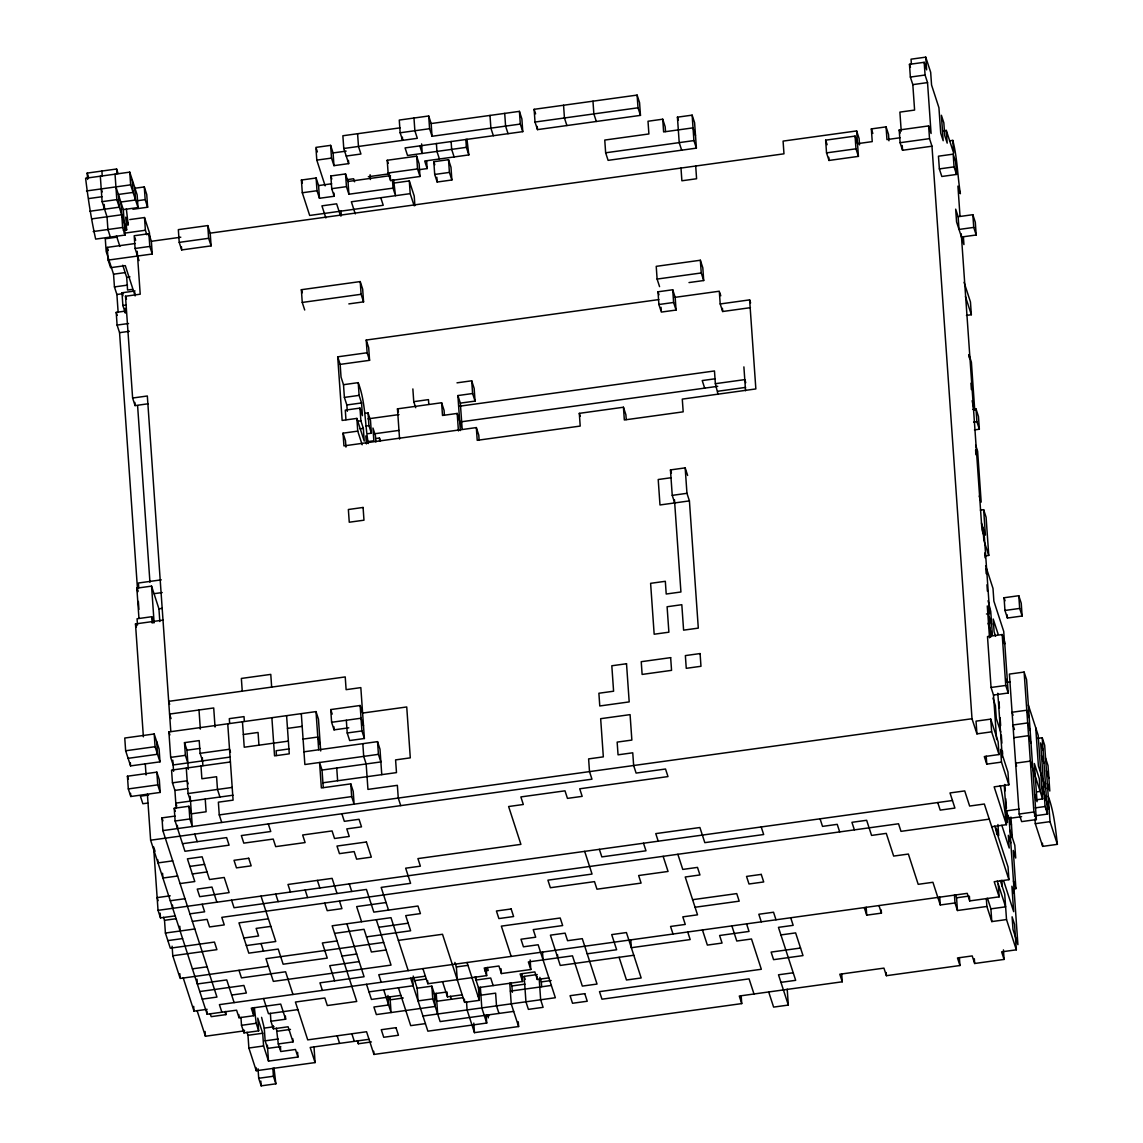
<?xml version="1.0" encoding="UTF-8"?>
<svg xmlns="http://www.w3.org/2000/svg" width="1143" height="1143" viewBox="0 0 1143 1143"><rect width="100%" height="100%" fill="white"/><g stroke="black" fill="none" stroke-linecap="round" stroke-linejoin="round"><path stroke-width="1.5" d="M418.981 169.707L427.153 168.578L424.696 161.02L468.83 154.919L466.373 147.347L407.537 155.477L405.079 147.918L522.765 131.645L520.308 124.073L432.04 136.274L431.154 123.558L428.696 115.986L399.264 120.058L400.15 132.774L402.622 140.346L402.393 137.16M400.093 127.845L342.871 135.76L343.772 148.49L348.686 163.62L333.97 165.649L331.513 158.091L330.627 145.361L315.911 147.39L316.797 160.12L325.155 185.852M431.154 123.558L519.422 111.357L521.88 118.915L522.765 131.645M534.124 109.314L637.108 95.083L639.566 102.656L640.466 115.372L537.481 129.616L535.024 122.044L534.124 109.314L535.61 113.857M87.625 179.437L87.182 173.079L116.6 169.007L118.086 173.55M943.032 130.859L946.304 130.416L947.19 143.132L944.732 135.56L943.847 122.844L941.389 115.272L943.175 140.718L940.718 133.16L938.932 107.713L931.559 85.011L930.673 72.28L925.744 57.15L911.042 59.179L911.371 63.951M400.15 132.774L429.582 128.716L432.04 136.274M123.301 209.598L138.017 207.555L137.131 194.839L129.745 172.136L85.611 178.237C88.04 198.711 91.226 219.027 95.655 239.101L125.087 235.044L123.301 209.598L115.929 186.895M901.227 131.188L899.884 112.114L914.6 110.071L912.814 84.625L910.357 77.067L909.471 64.337L924.187 62.308L926.644 69.866L925.744 57.15M343.772 148.49L417.324 138.317L414.866 130.745L413.98 118.029M535.024 122.044L638.008 107.799L640.466 115.372M330.627 145.361L333.084 152.933L346.158 151.119M86.511 190.952L130.645 184.852L138.017 207.555M910.357 77.067L925.073 75.024L927.53 82.596L931.088 133.488L928.63 125.916L899.212 129.988L900.098 142.704L902.556 150.276L931.974 146.204L972.007 718.733L976.936 733.877L991.638 731.834L999.011 754.537L984.309 756.58L986.766 764.138L1001.482 762.11L1008.855 784.812L994.139 786.841L1006.426 824.675L991.724 826.718M316.797 160.12L331.513 158.091M346.229 156.048L360.945 154.019L358.473 146.447L357.588 133.731M134.488 188.295L144.289 186.938L146.747 194.51L147.633 207.226L132.931 209.255M88.968 198.525L102.041 196.725M665.512 131.545L665.183 126.773L662.726 119.201L648.01 121.244L648.895 133.96L604.761 140.06L605.647 152.791L608.105 160.349L696.387 148.147L694.601 122.701L692.144 115.143L677.428 117.172L679.213 142.618L681.671 150.19M912.814 84.625L927.53 82.596M387.22 160.263L416.652 156.191L419.11 163.763L419.995 176.479L390.577 180.551L388.12 172.979L387.22 160.263L388.206 163.292M100.327 176.208L102.113 201.654L116.815 199.611L126.644 229.886L123.387 230.329M137.003 200.782L145.175 199.654L147.633 207.226M380.776 197.725L383.234 205.283L309.682 215.456L302.295 192.753L301.409 180.037L316.125 177.994L318.583 185.566L319.469 198.282L334.185 196.253L333.956 193.067M334.185 196.253L331.727 188.681L330.841 175.965L345.543 173.936L348.001 181.494L348.901 194.224L393.035 188.124L395.492 195.682L393.621 179.937M433.811 161.72L448.527 159.691L450.985 167.264L451.871 179.98L437.169 182.023L434.711 174.45L433.811 161.72L434.797 164.749M89.854 211.255L119.272 207.183L118.386 194.453L133.102 192.424L132.202 179.708M388.12 172.979L417.538 168.921L419.995 176.479M347.058 179.651L353.601 178.751L354.587 181.78M368.317 176.722L389.563 173.779M318.583 185.566L331.656 183.752M348.001 181.494L390.506 175.622M92.312 218.813L121.73 214.755M302.295 192.753L317.011 190.724L319.469 198.282M331.727 188.681L346.443 186.652L348.901 194.224M434.711 174.45L449.413 172.422L451.871 179.98M605.647 152.791L693.915 140.589L696.387 148.147M129.788 219.57L144.504 217.541L149.419 232.672L149.862 239.03M394.592 182.966L409.308 180.923L414.223 196.067L414.895 205.597M124.944 225.185L128.216 224.728L126.344 208.983M93.197 231.543L122.63 227.471L125.087 235.044M859.55 144.861L859.093 138.503L856.636 130.931L783.084 141.103L783.969 153.819L210.212 233.143L207.755 225.585L178.337 229.643L179.222 242.373L181.68 249.931L211.112 245.874L210.212 233.143M856.636 130.931L858.422 156.377L829.004 160.449L826.532 152.876L825.646 140.16L855.078 136.088L857.536 143.661L872.238 141.618L871.352 128.902L886.068 126.873L888.525 134.431L888.968 140.789M124.144 233.201L145.39 230.257L146.861 234.801M414.137 205.754L410.194 193.653L351.358 201.782L355.287 213.898M116.729 237.187L105.285 238.773L106.17 251.503L113.543 274.191L114.443 286.922L116.9 294.494L118.115 311.982M135.017 243.545L107.228 247.388L108.128 260.104L152.262 254.003L151.362 241.287L148.904 233.715L134.202 235.744L135.088 248.474L137.546 256.032M151.362 241.287L180.794 237.215M900.027 137.774L886.954 139.589L886.068 126.873M135.088 248.474L149.804 246.431L152.262 254.003M179.222 242.373L208.64 238.301L211.112 245.874M826.532 152.876L855.964 148.819L858.422 156.377M900.098 142.704L929.516 138.646L931.974 146.204M949.519 140.846L952.791 140.389C957.363 157.763 957.52 175.993 960.377 193.696L957.92 186.123L960.034 216.341M953.176 154.148L938.46 156.191L939.36 168.907L941.818 176.479L956.52 174.45L955.634 161.72L953.176 154.148L954.062 166.878L956.52 174.45M113.543 274.191L124.987 272.62M122.758 265.219L126.687 277.32L129.959 276.863M939.36 168.907L954.062 166.878M114.443 286.922L127.516 285.107M132.488 289.365L127.573 290.036L126.687 277.32M125.001 308.31L125.33 313.082L122.873 305.51L121.987 292.779L135.06 290.979M116.9 294.494L123.43 293.58M148.161 403.779L135.074 405.594L132.617 398.021L125.501 296.237L140.218 294.208L137.217 251.274M122.873 305.51L126.144 305.052M137.689 591.888L119.558 332.656L117.1 325.083L116.215 312.368L124.387 311.239M304.71 310.01L302.252 302.438L301.366 289.708L360.216 281.578L362.674 289.15L363.56 301.866L348.844 303.895M117.1 325.083L128.545 323.512M302.252 302.438L361.102 294.294L363.56 301.866M119.558 332.656L129.373 331.299M963.378 236.63L963.935 244.588L956.562 221.885L955.677 209.155L958.134 216.727L972.836 214.698L975.308 222.256L976.193 234.987L961.477 237.015M689 282.564L703.702 280.535L702.816 267.805L700.359 260.247L656.225 266.348L657.111 279.063L659.568 286.636M976.193 234.987L973.736 227.414L959.02 229.443L958.134 216.727M657.111 279.063L701.245 272.963L703.702 280.535M658.011 291.794L672.713 289.765L675.17 297.323L676.07 310.053L661.354 312.082L658.897 304.509L658.011 291.794L658.982 294.823M367.117 352.758L337.699 356.83L340.157 364.388L369.575 360.331L367.117 352.758L366.231 340.043L658.825 299.58M675.17 297.323L719.304 291.222L720.204 303.952L722.662 311.51L750.451 307.667M658.897 304.509L673.613 302.481L676.07 310.053M720.204 303.952L749.622 299.88L750.608 302.909M132.617 398.021L147.333 395.992L170.793 731.549M340.157 364.388L341.043 377.119L343.5 384.691L358.216 382.648C365.631 402.15 364.803 423.253 368.26 443.527L365.803 435.954L366.36 443.898M343.5 384.691L344.386 397.407L359.102 395.378L361.559 402.936L362.445 415.666L359.988 408.094L345.286 410.137L345.943 419.667M457 382.834L471.702 380.805L474.159 388.377L475.059 401.093L460.343 403.122L457.886 395.564L472.602 393.521L475.059 401.093M966.449 315.397L971.35 314.725L970.464 301.995L964.063 282.321M344.386 397.407L346.843 404.979L361.559 402.936M412.866 388.934L413.752 401.664L428.468 399.621L428.796 404.393M364.774 413.366L368.046 412.923L370.503 420.481L371.389 433.211L368.132 433.654M399.579 439.069L397.464 408.851L441.612 402.75L444.07 410.323L444.398 415.095M359.988 408.094L360.888 420.824L363.345 428.382L364.231 441.112L356.859 418.409L342.143 420.438L337.699 356.83M367.932 418.867L398.978 414.58M459.472 406.222L714.475 370.961L715.361 383.691L718.047 394.435M357.616 421.267L360.888 420.824M365.66 426.096L368.932 425.639L371.389 433.211M460.343 403.122L462.129 428.568L457.2 413.437L442.498 415.466L441.612 402.75M715.289 378.762L702.216 380.562L704.674 388.134M360.074 428.839L363.345 428.382M479.117 439.926L478.788 435.154L476.331 427.582L343.929 445.884L343.029 433.168L357.745 431.125L362.174 444.756M715.361 383.691L744.779 379.619L745.765 382.648M374.475 433.783L398.993 430.397M461.115 421.81L717.747 386.32M376.176 438.483L379.447 438.026L380.433 441.055M717.818 391.249L745.607 387.406M367.317 441.684L373.847 440.769L372.961 428.054L375.418 435.626L375.861 441.984M476.331 427.582L477.217 440.312L580.201 426.068L579.315 413.352L623.449 407.237L625.907 414.809L626.235 419.581M972.736 409.394L976.008 408.937L978.465 416.509L979.351 429.225L974.45 429.911M973.636 422.11L976.894 421.653L979.351 429.225M674.699 502.92L672.241 495.362L670.455 469.916L685.171 467.873L687.629 475.445M671.284 477.703L658.211 479.517L659.982 504.963L689.415 500.891L698.302 628.121L683.6 630.15L681.814 604.704L667.098 606.747L668.884 632.193L654.167 634.222L650.61 583.33L665.326 581.301L666.212 594.017L680.928 591.988L674.47 499.748M672.241 495.362L686.957 493.319L689.415 500.891M161.306 579.844L138.417 583.001L138.746 587.773M138.96 618.377L136.846 588.159L151.562 586.116L158.934 608.819L159.82 621.549M154.019 593.688L162.192 592.56M158.934 608.819L162.206 608.376M153.733 622.778L151.776 616.72L137.06 618.763L137.503 625.121M143.389 736.835L135.488 623.921L163.278 620.077M980.365 510.135L983.637 509.678L986.095 517.236L988.766 555.412L985.495 555.869M1004.068 597.746L1018.784 595.717L1021.242 603.275L1022.128 616.006L1007.412 618.034L1004.954 610.462L1004.068 597.746L1005.054 600.775M169.578 714.061L213.712 707.96L215.041 727.048M1004.954 610.462L1019.67 608.433L1022.128 616.006M986.466 613.991L989.738 613.548L984.394 537.21L981.937 529.638L961.263 233.829M154.191 733.977L124.758 738.035L125.644 750.765L130.573 765.896L159.991 761.838L159.106 749.108L154.191 733.977L155.077 746.693L159.991 761.838M230.343 757.037L173.136 764.953L170.678 757.38L168.893 731.934L316.011 711.603L318.468 719.176L320.697 750.98M348.786 727.82L334.07 729.863L331.613 722.29L330.727 709.574L360.145 705.502L362.602 713.061L406.737 706.96L410.294 757.852L395.592 759.895L396.478 772.611L322.926 782.784M125.644 750.765L155.077 746.693M187.838 762.924L185.38 755.352L184.494 742.636L199.211 740.593L200.096 753.323L202.554 760.881M243.345 734.492L258.061 732.463L258.947 745.179M287.479 728.391L302.195 726.362M331.613 722.29L361.031 718.218L363.503 725.791M993.51 695.044L1008.212 693.001L1004.654 642.109L1002.197 634.551L987.495 636.58L991.052 687.472L993.51 695.044L996.625 739.564M128.102 758.338L157.534 754.266L156.648 741.536M184.494 742.636L186.952 750.194L200.039 748.394M170.678 757.38L185.38 755.352M200.096 753.323L229.529 749.251L230.5 752.28M288.365 741.121L244.231 747.222L242.459 721.776M303.081 739.078L317.797 737.049L320.254 744.607M347.215 732.977L361.931 730.948L364.388 738.507L349.672 740.55L347.215 732.977L346.329 720.261M289.193 748.908L276.12 750.722L276.449 755.48M127.43 776.211L156.848 772.139L159.306 779.712L160.206 792.428L130.773 796.5L128.316 788.927L127.43 776.211L128.416 779.24M230.415 761.967L171.564 770.111L172.45 782.826L174.908 790.399L176.136 807.887M303.967 751.808L377.533 741.636L379.99 749.208L381.762 774.654M128.316 788.927L157.748 784.87L160.206 792.428M172.45 782.826L187.166 780.798L188.152 783.827M350.772 783.869L351.658 796.6L354.116 804.158L353.23 791.442L350.772 783.869L321.354 787.941L319.569 762.495L322.026 770.053L380.876 761.924L378.419 754.351L304.867 764.524L301.295 713.632M1024.114 672.055L1009.398 674.084L1019.185 814.03L1021.642 821.603L1036.358 819.574L1026.571 679.614L1024.114 672.055L1033.901 812.001L1036.358 819.574M174.908 790.399L187.995 788.584M148.576 795.042L140.403 796.171L142.861 803.729L147.761 803.058M186.28 768.082L188.052 793.528L232.186 787.413M1006.954 682.328L1010.226 681.871M991.052 687.472L1005.754 685.443L1008.212 693.001M233.015 795.214L175.808 803.115L176.779 806.144M182.494 843.705L226.628 837.605L229.086 845.163L184.952 851.264L175.122 821.003L174.236 808.272L188.952 806.244L191.41 813.816L206.111 811.773L205.226 799.057M202.24 999.111L216.956 997.082L162.863 830.604L161.977 817.874L175.05 816.073M175.122 821.003L189.838 818.96L192.295 826.532L190.181 796.314M227.743 723.805L233.086 800.143L218.37 802.172L219.256 814.902L351.658 796.6M162.863 830.604L972.007 718.733M999.011 754.537L998.125 741.821L990.752 719.118L976.036 721.147L976.936 733.877M147.39 794.085L150.619 840.205L591.974 779.183L589.502 771.625L588.616 758.895L603.333 756.866L600.661 718.69L630.079 714.632L631.865 740.078L617.149 742.107L618.049 754.823L632.751 752.794L633.651 765.524L636.108 773.082L665.526 769.01L667.983 776.583L579.715 788.784L582.173 796.357L567.457 798.385L564.999 790.827L520.865 796.928L523.323 804.486L508.621 806.529L520.908 844.363L417.924 858.593L420.381 866.165L405.665 868.194L410.594 883.325L381.162 887.397L388.534 910.099M1013.855 737.692L1028.557 735.663L1031.029 743.236M1037.315 738.421L1042.216 737.735L1044.673 745.307L1050.017 821.646L1057.389 844.348L1042.673 846.377L1035.301 823.674L1034.958 818.902M172.707 860.865L157.991 862.908L157.763 859.722M189.867 866.408L204.583 864.365M177.622 876.009L162.906 878.038L162.577 873.266M192.338 873.966L207.04 871.938M180.08 883.568L194.796 881.539L187.409 858.836L202.125 856.807L209.498 879.51L224.214 877.467L229.129 892.597L199.711 896.669L197.253 889.111L211.955 887.068L216.87 902.198M170.221 895.812L157.134 897.612L158.12 900.641M170.278 900.741L184.995 898.712M153.576 846.72L158.034 910.342L952.462 800.514M1036.901 791.828L1040.173 791.37L1039.287 778.654L1034.372 763.524L1037.044 801.686L1034.586 794.128M158.034 910.342L160.491 917.9L175.193 915.872M189.909 913.843L204.626 911.8L202.168 904.242M163.535 917.286L164.521 920.315L175.951 918.743M1036.101 799.843L1042.63 798.943L1038.187 735.335L1028.357 705.06M192.367 921.401L207.083 919.372L209.54 926.944L224.257 924.901L221.799 917.343L898.527 823.774L900.984 831.347L989.266 819.145M1004.268 785.47L1006.054 810.916L1019.127 809.101M1035.287 807.872L1045.088 806.515L1047.545 814.073L1034.472 815.888M1045.845 809.373L1049.117 808.93L1041.744 786.227M1019.185 814.03L1033.901 812.001M164.521 920.315L165.406 933.045L194.824 928.973M268.391 918.801L238.958 922.872L248.803 953.148L278.22 949.076L283.135 964.206L327.269 958.105L322.355 942.975L337.071 940.932M386.077 902.527L356.659 906.599L361.574 921.729M1006.054 810.916L1008.512 818.474L1021.585 816.673M167.864 940.603L182.58 938.574M270.848 926.373L256.132 928.402L258.589 935.974L243.873 938.003M1035.301 823.674L1050.017 821.646M172.107 946.204L172.779 955.748L216.913 949.647L214.455 942.075L170.321 948.176L165.406 933.045M246.345 945.575L275.763 941.503L261.018 896.098M334.613 933.374L364.031 929.302L371.404 952.005L386.12 949.976M378.747 927.273L408.165 923.201M366.489 936.874L410.623 930.773L405.708 915.629L420.424 913.6L417.967 906.028L373.832 912.128L366.446 889.44L234.044 907.742L231.586 900.17M192.41 968.85L207.126 966.807M383.662 942.404L265.962 958.677L273.348 981.38L391.035 965.106L376.29 919.701M398.378 940.375L442.512 934.274L464.629 1002.368L479.346 1000.339L478.46 987.609L522.594 981.508L522.037 973.565M692.601 899.698L736.735 893.597L739.207 901.155L695.058 907.256M268.419 966.235L180.151 978.451L172.779 955.748M341.986 956.077L356.702 954.034M359.159 961.606L329.727 965.678L334.642 980.808M199.782 991.538L243.916 985.437L246.374 993.01L231.672 995.039M994.767 826.103L1008.04 866.965L1008.926 879.681L994.21 881.71L999.125 896.855L969.707 900.913L967.249 893.355L378.776 974.708L381.233 982.28M1012.655 889.068L1015.913 888.611L1013.255 850.449L1015.713 858.022L1014.813 845.291L1009.898 830.161M454.885 962.406L456.371 966.949L467.816 965.364M955.577 894.769L956.562 897.798L968.007 896.212M425.382 976.165L219.413 1004.64L221.871 1012.212M587.202 953.805L616.634 949.733L611.705 934.603L626.421 932.559L641.166 977.965L626.464 979.994L619.092 957.291M864.265 907.585L866.723 915.157L881.439 913.128L881.21 909.942M854.392 829.889L851.935 822.317L866.651 820.288L871.566 835.419L886.282 833.376L893.655 856.078L908.371 854.05L918.2 884.325L932.917 882.282L940.289 904.985L954.991 902.956L957.448 910.514L986.88 906.456L991.795 921.587L1006.512 919.558L1016.341 949.819L1001.625 951.848L1004.083 959.42L974.665 963.492L972.207 955.919L957.491 957.963L959.949 965.521L886.396 975.693L883.939 968.121L839.805 974.222L842.262 981.794L739.278 996.024L741.736 1003.597L373.947 1054.446L366.56 1031.743L307.724 1039.873L295.423 1002.04L324.855 997.982L327.312 1005.54L356.73 1001.468L332.156 925.801L390.992 917.672L408.208 970.636M183.194 977.822L194.01 1011.126L207.097 1009.312M414.695 980.623L426.139 979.037M484.975 970.893L488.247 970.45L487.261 967.421M150.619 840.205L207.154 1014.241L236.587 1010.183L239.044 1017.741L253.746 1015.713L253.189 1007.755M368.989 991.867L413.123 985.766L412.566 977.822M422.91 968.607L427.839 983.737L486.675 975.608L486.118 967.65M486.675 975.608L484.218 968.035L498.934 966.006L501.391 973.565L530.809 969.507L530.152 959.963M633.793 955.262L560.241 965.435L550.412 935.16L565.113 933.131L567.571 940.703L582.287 938.66L597.032 984.066L582.33 986.095L572.486 955.834L528.352 961.935L530.809 969.507M780.912 934.931L795.628 932.888L803 955.591L773.582 959.663L771.125 952.09L800.543 948.033M225.671 1011.441L225.9 1014.627L211.184 1016.656L210.198 1013.627M413.209 976.079L417.152 988.181L431.854 986.152L436.783 1001.282L462.929 997.668M987.466 898.269L990.91 908.856L1005.611 906.828L997.253 881.096M539.21 979.094L540.653 999.768L543.111 1007.34L528.395 1009.369L525.937 1001.797L524.151 976.365L537.239 974.55M297.88 1009.612L268.462 1013.684L263.547 998.539M400.864 995.367L371.446 999.439L366.532 984.309M403.265 998.01L390.177 999.825L389.206 996.796M445.756 992.138L434.326 993.71L435.212 1006.44L376.361 1014.57L373.904 1007.012L388.62 1004.968L387.948 995.439M522.594 981.508L520.136 973.95L534.838 971.907L537.296 979.48L548.74 977.894M510.921 982.937L511.907 985.966L524.98 984.152M539.853 977.351L541.325 981.894L551.14 980.537M241.502 1025.314L256.203 1023.285L258.675 1030.843L243.959 1032.886L241.502 1025.314L240.944 1017.356M270.362 1013.298L270.92 1021.242L285.636 1019.213L285.407 1016.027M513.678 1011.398L440.126 1021.571L432.754 998.868L418.038 1000.911L417.152 988.181M442.541 981.708L447.456 996.839L462.172 994.81M477.645 995.639L495.619 993.153L496.519 1005.869L498.977 1013.441M510.335 991.11L551.197 985.466M197.053 1010.512L205.411 1036.244L244.645 1030.815M261.59 1017.356L264.262 1028.1L274.077 1026.743M270.92 1021.242L273.377 1028.814L288.093 1026.785L293.008 1041.916L278.292 1043.945L276.42 1028.2M247.002 1032.258L247.988 1035.287L262.69 1033.258L263.59 1045.974L268.505 1061.118L297.923 1057.046L297.594 1052.274M277.406 1031.229L290.479 1029.414M422.953 1016.041L555.355 997.739L538.153 944.761L523.437 946.804L520.979 939.232L535.696 937.203L533.238 929.63L562.656 925.559L560.199 918L501.348 926.13L511.192 956.405M264.262 1028.1L265.147 1040.83L278.235 1039.016M247.988 1035.287L248.874 1048.017L263.59 1045.974M425.41 1023.614L410.708 1025.642L398.407 987.809M793.213 972.764L778.497 974.793L788.327 1005.068L773.611 1007.097L768.696 991.967M485.704 1016.27L488.975 1015.813M280.692 1046.588L267.605 1048.388L265.147 1040.83M369.032 1039.316L310.182 1047.445L315.097 1062.576L256.246 1070.72L248.874 1048.017M486.161 1015.084L486.718 1023.042L427.868 1031.172L410.666 978.208M780.955 982.366L795.671 980.323L778.454 927.359L793.171 925.33L790.713 917.758M357.359 1040.73L358.345 1043.759L371.418 1041.945M466.53 1001.982L467.087 1009.941L474.459 1032.643L518.608 1026.543L518.265 1021.771M258.704 1078.278L273.42 1076.249L275.877 1083.821L261.161 1085.85L258.704 1078.278L258.032 1068.748M946.304 130.416L953.676 153.105L952.791 140.389M909.471 64.337L910.457 67.366M965.449 296.566L971.35 314.725M899.212 129.988L900.184 133.017M973.965 410.023L972.15 400.707M975.651 445.17L977.622 451.214L981.18 502.106L979.208 496.062M871.352 128.902L872.823 133.445M981.48 523.008L985.409 535.124L983.637 509.678M988.766 555.412L983.837 540.282L982.951 527.552M985.623 565.728L992.996 588.431L993.881 601.147L1003.725 631.422L1004.611 644.138L1003.14 639.594M1043.102 750.465L1040.644 742.893L1045.088 806.515M1045.559 758.038L1048.017 765.596L1049.803 791.042L1047.345 783.484M1029.243 717.79L1026.785 710.217L1012.069 712.246L1013.055 715.275M1041.53 755.623L1043.988 763.181M1046.445 770.753L1048.917 778.326M1030.129 730.506L1027.671 722.933L1012.969 724.976L1014.441 729.52M998.125 634.165L993.21 619.02L994.096 631.75L995.567 636.294M989.738 613.548L987.281 605.976L989.509 637.78M1045.774 788.627L1038.401 765.939L1035.729 727.762M1048.231 796.2C1053.903 811.744 1055.475 828.075 1057.389 844.348M988.195 613.591L991.638 624.178M988.109 623.278L992.038 635.394M1006.297 679.285L1007.283 682.314M1042.63 798.943L1030.343 761.109L1015.627 763.138L1016.613 766.167M825.646 140.16L827.118 144.704M992.953 698.102L995.41 705.674L996.296 718.404L1000.725 732.02M1000.225 785.612C1003.168 798.457 1005.183 811.501 1006.426 824.675M1011.469 825.003L1009.012 817.431L1017.913 944.661L1012.998 929.53L1012.098 916.815L1014.555 924.373L1016.341 949.819M1005.483 816.545L1007.44 822.589L1006.669 811.459M1010.798 842.877L1008.34 835.319L1009.226 848.035L1001.854 825.332M1013.455 881.053L1015.913 888.611M1014.355 893.769L1011.898 886.211L1013.67 911.657L1003.84 881.382M1008.926 879.681L984.337 804.015L969.635 806.044L964.721 790.913L950.004 792.942L954.919 808.072L940.203 810.116L937.746 802.543M1000.296 880.481L1004.726 894.112L1006.512 919.558M695.487 135.431L693.029 127.859L663.612 131.931L662.726 119.201M677.428 117.172L678.413 120.201M719.804 292.737L720.79 295.766M878.981 905.556L881.439 913.128M839.691 831.918L837.233 824.346L822.517 826.389L820.06 818.817M596.332 121.472L593.86 113.914L592.974 101.184M566.899 125.544L564.442 117.972L563.556 105.256M670.455 469.916L671.441 472.945M761.209 826.946L763.667 834.519L704.817 842.648L699.902 827.518L655.768 833.618L658.225 841.191M775.997 919.786L773.54 912.228L758.823 914.257L761.281 921.83M508.049 133.674L505.592 126.116L504.706 113.386M493.347 135.717L490.89 128.145L489.99 115.429M746.579 923.858L749.036 931.431L719.604 935.488L722.062 943.061L707.36 945.09L702.445 929.959M579.315 413.352L580.287 416.366M731.863 925.887L736.778 941.032L751.494 938.989L761.324 969.264L599.489 991.638L601.961 999.196L749.065 978.865L753.994 993.996M466.958 139.16L468.83 154.919M454.128 156.948L451.671 149.376L451.114 141.432M677.856 854.292L682.771 869.423L697.487 867.394L699.945 874.952L685.229 876.995L697.516 914.829L682.814 916.857L685.271 924.43L670.555 926.459L673.013 934.031M439.412 158.977L436.955 151.419L436.397 143.461M663.14 856.321L668.055 871.452L638.637 875.524L641.094 883.096L596.96 889.197L594.503 881.624L550.369 887.725L547.911 880.167L592.045 874.066L584.673 851.364M687.729 931.988L690.186 939.56L631.336 947.704L630.779 939.746M419.781 145.875L422.238 153.448L421.581 143.904M643.509 843.22L645.981 850.792L601.832 856.893L599.375 849.32M413.752 401.664L415.723 407.722M330.841 175.965L331.813 178.994M340.571 215.927L336.642 203.825L321.926 205.854L325.869 217.956M316.411 148.904L317.383 151.933M397.464 408.851L398.45 411.88M366.231 340.043L368.689 347.601L369.575 360.331M301.409 180.037L302.395 183.051M301.366 289.708L302.352 292.737M524.151 976.365L525.137 979.38M343.029 433.168L345.486 440.727L345.943 447.099M518.608 1026.543L511.221 1003.84L509.778 983.166M493.162 985.58L490.704 978.008L476.002 980.051L475.774 976.865M475.017 977.022L480.917 995.182M467.058 962.506L479.346 1000.339M486.718 1023.042L481.803 1007.912L480.36 987.238M400.722 805.629L398.264 798.057L397.364 785.341L367.946 789.399L366.16 763.953L363.703 756.395L362.817 743.664M450.499 996.225L451.485 999.253M330.727 709.574L332.199 714.104M341.871 813.759L344.329 821.331L359.045 819.288L361.502 826.86L346.786 828.889L349.244 836.462L334.528 838.491L332.07 830.932L302.652 835.004L305.11 842.562L275.692 846.634L273.22 839.062L243.802 843.134L241.344 835.562L270.762 831.504L268.305 823.932M349.287 883.896L351.744 891.469M383.705 989.838L391.077 1012.541L389.963 996.639M134.688 237.258L135.674 240.287M128.216 224.728L125.759 217.156L126.644 229.886M138.032 257.546L139.017 260.575M337.028 893.497L332.113 878.367L287.979 884.468L290.436 892.04M339.485 901.07L341.943 908.642L327.227 910.671L324.769 903.099M346.858 923.773L364.074 976.736L319.94 982.837L322.397 990.41M101.213 188.924L102.198 191.953M116.457 235.844L119.901 246.431M102.113 201.654L107.028 216.784L107.913 229.5L110.371 237.072M317.397 880.396L319.854 887.968M87.182 173.079L88.654 177.622M125.501 296.237L126.487 299.266M107.228 247.388L108.214 250.417M121.987 292.779L122.973 295.808M108.128 260.104L110.585 267.676L125.287 265.633L135.131 295.908L134.903 292.722M305.152 889.997L307.61 897.569M351.858 1033.772L354.316 1041.344M116.215 312.368L117.2 315.397M337.142 1035.815L339.6 1043.373M275.72 894.069L278.178 901.641M292.965 994.481L285.593 971.779L241.459 977.879L239.001 970.307M219.942 797.014L217.484 789.456L216.584 776.726L201.882 778.769L200.982 766.039M219.256 814.902L221.713 822.46M261.047 943.546L263.504 951.105M285.636 1019.213L280.721 1004.083L251.289 1008.14L253.746 1015.713M297.923 1057.046L295.466 1049.474L280.749 1051.517L278.292 1043.945M136.846 588.159L137.832 591.188M169.664 704.359L168.678 701.345L345.229 676.927L346.115 689.658L360.831 687.615L364.388 738.507M170.064 715.575L171.05 718.604M135.488 623.921L136.474 626.936M168.893 731.934L169.878 734.963M188.052 793.528L190.51 801.086M254.332 1007.526L256.203 1023.285M262.69 1033.258L257.775 1018.127L258.675 1030.843M274.006 1068.062L275.877 1083.821M194.753 834.104L197.21 841.662M174.236 808.272L175.222 811.301M234.129 1002.611L226.743 979.908L197.325 983.98L196.996 979.208M161.977 817.874L162.963 820.903M224.914 1011.598L225.9 1014.627M154.076 848.235L155.062 851.264M1042.216 737.735L1047.545 814.073M1042.445 843.205L1042.673 846.377M1018.784 595.717L1019.67 608.433M1007.197 614.848L1007.412 618.034M972.836 214.698L973.736 227.414M1002.197 634.551L1005.754 685.443M1008.855 784.812L1007.955 772.082L1000.582 749.379L1001.482 762.11M1010.912 817.045L1012.355 837.719M1008.283 815.302L1008.512 818.474M998.996 701.731L999.439 708.089M1000.111 717.633L1000.654 725.576M1001.325 735.12L1001.882 743.079M1002.44 751.022L1002.668 754.209M1004.768 784.427L1005.226 790.785M1005.769 798.743L1006.44 808.272M997.825 693.229L1002.268 756.837M992.424 635.308L990.752 611.462L988.066 600.718M976.008 408.937L976.894 421.653M974.722 409.866L971.393 362.16L968.935 354.587L969.15 357.773M984.737 552.998L985.066 557.77M985.852 568.9L986.18 573.672M986.952 584.802L987.409 591.174M989.181 616.62L990.624 637.294M970.936 383.219L971.379 389.577M975.608 450.013L975.936 454.785M990.752 719.118L991.638 731.834M997.939 824.517L998.711 835.647L996.253 828.075L996.696 834.447M1001.825 880.181L1002.268 886.539M1003.425 949.876L1004.083 959.42M998.239 884.125L999.125 896.855M986.209 756.195L986.766 764.138M990.91 908.856L991.795 921.587M986.323 898.498L986.88 906.456M924.187 62.308L925.073 75.024M928.63 125.916L929.516 138.646M974.336 958.72L974.665 963.492M969.378 896.141L969.707 900.913M956.562 897.798L957.448 910.514M959.391 957.577L959.949 965.521M902.227 145.504L902.556 150.276M954.448 894.998L954.991 902.956M939.732 897.041L940.289 904.985M855.078 136.088L855.964 148.819M886.168 972.507L886.396 975.693M828.775 157.263L829.004 160.449M866.165 907.199L866.723 915.157M841.705 973.836L842.262 981.794M749.622 299.88L755.852 388.934L682.285 399.107L683.185 411.837L624.335 419.967L623.449 407.237M743.893 366.889L745.565 390.749M787.213 989.166L788.327 1005.068M722.433 308.339L722.662 311.51M692.144 115.143L693.915 140.589M695.701 166.035L696.587 178.751L681.885 180.78L680.985 168.064M700.359 260.247L701.245 272.963M741.178 995.653L741.736 1003.597M672.713 289.765L673.613 302.481M685.171 467.873L686.957 493.319M661.025 307.31L661.24 310.496M637.108 95.083L638.008 107.799M537.253 126.43L537.481 129.616M519.422 111.357L520.308 124.073M557.555 954.691L557.784 957.863M542.511 951.948L543.068 959.906M541.325 981.894L541.668 986.666M537.081 976.293L537.296 979.48M465.815 139.389L466.373 147.347M471.702 380.805L472.602 393.521M511.907 985.966L512.35 992.324M448.527 159.691L449.413 172.422M501.063 968.793L501.391 973.565M457.886 395.564L460.329 430.554M457.2 413.437L458.429 430.94M436.826 177.251L437.169 182.023M428.696 115.986L429.582 128.716M488.061 1014.698L488.29 1017.884M426.61 160.634L427.153 168.578M416.652 156.191L417.538 168.921M473.802 1023.099L474.459 1032.643M409.308 180.923L410.194 193.653M464.415 999.196L464.629 1002.368M456.371 966.949L457.257 979.665M392.478 180.165L393.035 188.124M390.234 175.779L390.577 180.551M447.127 992.067L447.456 996.839M436.226 993.338L437.669 1014.012M431.854 986.152L432.754 998.868M427.611 980.551L427.839 983.737M370.103 174.736L370.432 179.508M379.447 438.026L379.676 441.212M360.216 281.578L361.102 294.294M368.046 412.923L368.932 425.639M348.458 160.434L348.686 163.62M345.543 173.936L346.443 186.652M358.216 382.648L359.102 395.378M356.859 418.409L357.745 431.125M341 210.998L341.343 215.77M377.533 741.636L378.419 754.351M333.084 152.933L333.97 165.649M346.843 404.979L347.301 411.337M360.145 705.502L361.931 730.948M316.125 177.994L317.011 190.724M373.718 1051.26L373.947 1054.446M358.116 1040.573L358.345 1043.759M333.856 726.677L334.07 729.863M336.742 768.025L337.628 780.755M322.026 770.053L323.255 787.556M316.011 711.603L318.683 749.765M313.982 1046.674L315.097 1062.576M286.593 715.675L289.265 753.837L274.549 755.866L271.877 717.704M271.663 687.1L270.777 674.384L241.359 678.442L242.245 691.172M292.779 1038.73L293.008 1041.916M280.421 1046.745L280.649 1049.917M273.163 1025.628L273.377 1028.814M272.863 1068.291L273.42 1076.249M267.391 1045.216L268.505 1061.118M244.359 721.39L244.016 716.618L229.314 718.647L229.643 723.419M207.755 225.585L208.64 238.301M260.833 1081.078L261.161 1085.85M256.032 1067.533L256.246 1070.72M243.73 1029.7L243.959 1032.886M238.816 1014.57L239.044 1017.741M181.466 246.759L181.68 249.931M198.996 709.989L200.339 729.077M202.34 757.709L202.897 765.653M206.94 1011.069L207.154 1014.241M186.952 750.194L188.295 769.282M205.083 1031.472L205.411 1036.244M148.904 233.715L149.804 246.431M188.952 806.244L189.838 818.96M144.289 186.938L145.175 199.654M144.504 217.541L145.39 230.257M193.681 1006.354L194.01 1011.126M134.66 187.266L135.56 199.996L120.844 202.025L122.63 227.471M172.793 760.181L173.579 771.311M177.365 825.389L177.579 828.561M129.745 172.136L130.645 184.852M179.78 926.23L180.123 931.002M179.822 973.679L180.037 976.851M151.562 586.116L154.119 622.706M137.603 405.751L149.947 582.287M172.522 905.127L172.736 908.314M151.776 616.72L152.219 623.092M134.86 402.407L135.074 405.594M116.6 169.007L116.943 173.779M115.043 174.165L116.815 199.611M156.848 772.139L157.748 784.87M138.36 601.432L138.917 609.376M160.149 913.143L160.491 917.9M145.275 763.867L146.061 774.997M101.898 171.05L102.227 175.822M104.227 204.44L104.57 209.212M130.345 762.724L130.573 765.896M130.559 793.313L130.773 796.5M363.088 507.463L348.372 509.507L349.258 522.222L363.974 520.194L363.088 507.463M626.521 663.74L611.819 665.769L613.591 691.215L598.889 693.244L599.775 705.974L629.193 701.902L626.521 663.74M670.655 657.639L641.237 661.697L642.123 674.427L671.555 670.355L670.655 657.639M700.087 653.567L685.371 655.596L686.257 668.326L700.973 666.283L700.087 653.567M248.717 858.264L234.015 860.308L236.472 867.866L251.174 865.837L248.717 858.264M366.417 841.991L336.985 846.063L339.442 853.635L354.159 851.592L356.616 859.165L371.332 857.136L366.417 841.991M511.15 908.971L496.433 911L498.891 918.572L513.607 916.529L511.15 908.971M761.252 874.395L746.536 876.424L748.994 883.996L763.71 881.953L761.252 874.395M584.787 993.667L570.071 995.696L572.529 1003.268L587.245 1001.239L584.787 993.667M395.992 1027.671L381.276 1029.714L383.734 1037.273L398.45 1035.244L395.992 1027.671"/></g></svg>
